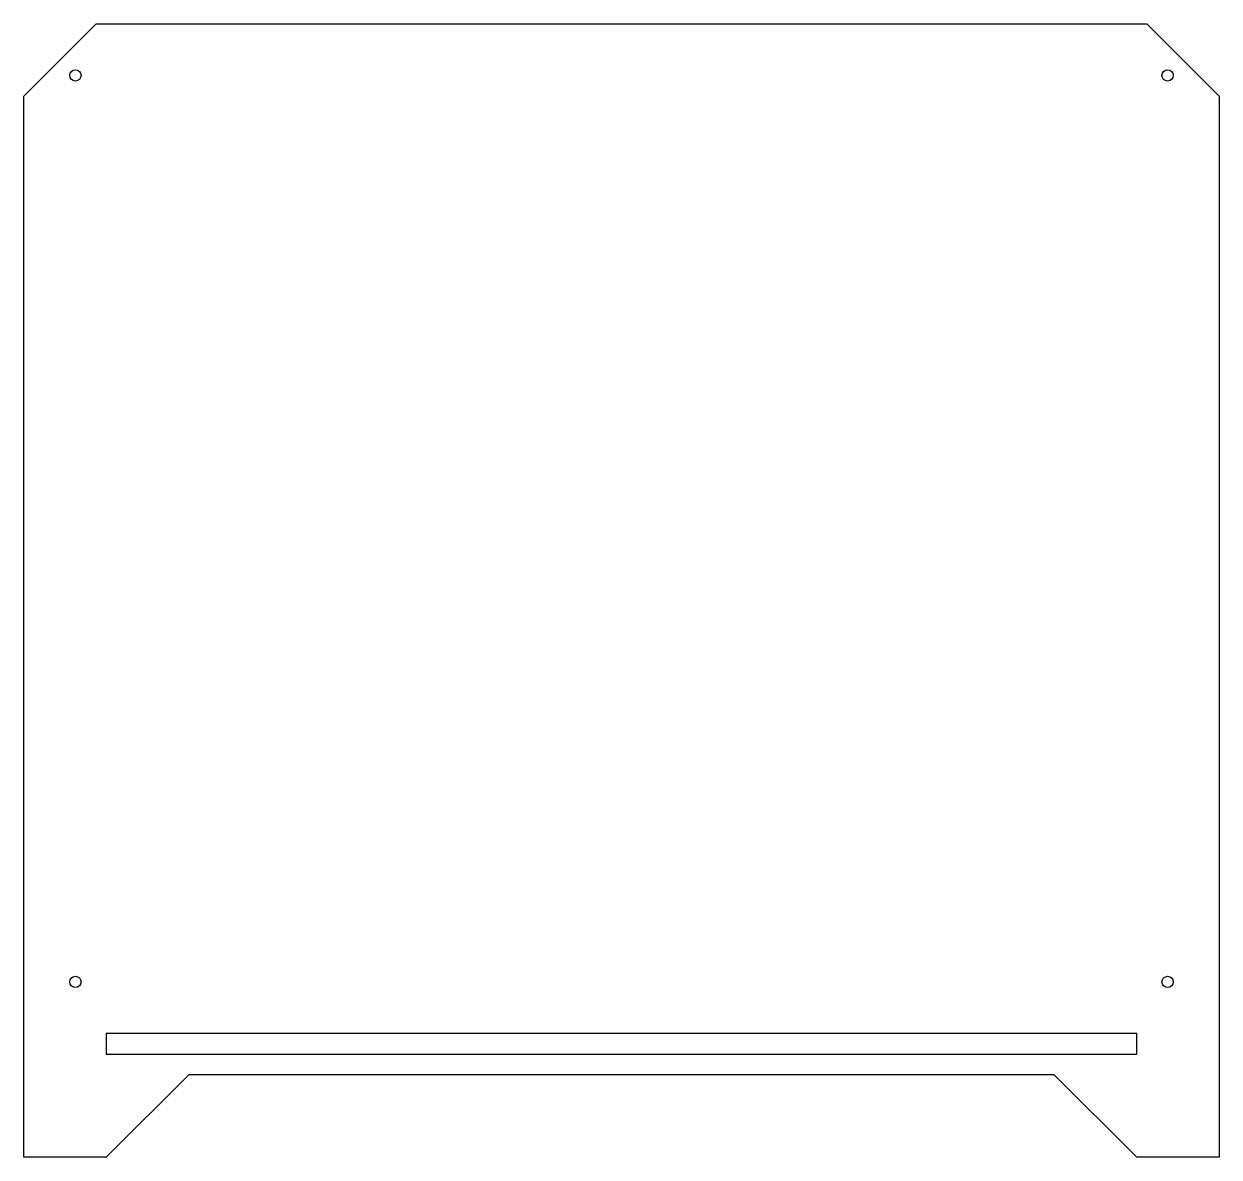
# Model space of a CAD drawing. Header units: millimetres. Extents: x -71 to 509, y -26 to 524.
import ezdxf

# ---------------------------------------------------------------- set-up
doc = ezdxf.new("R2010")
doc.units = ezdxf.units.MM
doc.layers.get('0').update_dxf_attribs({"linetype": 'CONTINUOUS'})

msp = doc.modelspace()

# ---------------------------------------------------------------- linework, layer by layer
for points in [[(-70.57, 488.68), (-35.57, 523.68), (474.43, 523.68), (509.43, 488.68), (509.43, -26.32), (469.43, -26.32), (429.43, 13.68), (9.43, 13.68), (-30.57, -26.32), (-70.57, -26.32)], [(469.43, 23.68), (469.43, 33.68), (-30.57, 33.68), (-30.57, 23.68)]]:
    msp.add_lwpolyline(points, close=True)
for centre in [(-45.57, 498.68), (484.43, 498.68), (-45.57, 58.68), (484.43, 58.68)]:
    msp.add_circle(centre, 2.75)

doc.saveas('drawing.dxf')
